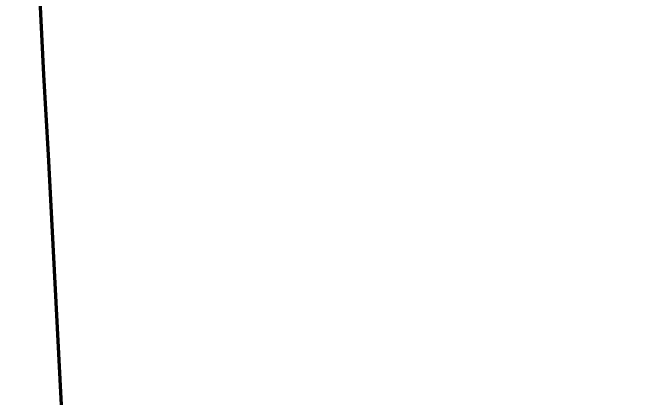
# Model space of a CAD drawing. Header units: metres. Extents: x 599858 to 604937, y 1147506 to 1148114.
# Drawn here: x 604198.41 to 604201.22, y 1147747.942 to 1147749.681 of the extents above; entities that cross this region are included whole.
import ezdxf

# ---------------------------------------------------------------- set-up
doc = ezdxf.new("R2010")
doc.units = ezdxf.units.M
doc.header["$MEASUREMENT"] = 0
doc.linetypes.add('DGN Style 5', pattern=[36.969413, 15.844034, -21.125379])
doc.layers.add('TF_T_---_Kabl-_2', color=5, linetype='DGN Style 5', lineweight=70)

msp = doc.modelspace()

# ---------------------------------------------------------------- linework, layer by layer
at = {"layer": 'TF_T_---_Kabl-_2', "flags": 128}
msp.add_lwpolyline([(604198.41, 1147752.17), (604198.55, 1147749.4), (604198.57, 1147749.04), (604198.83, 1147744.07), (604198.89, 1147742.87), (604199.03, 1147740.13), (604199.13, 1147738.27), (604199.36, 1147733.85), (604199.36, 1147733.82), (604199.36, 1147733.81), (604199.45, 1147732.15), (604199.58, 1147729.6), (604199.64, 1147728.43), (604199.67, 1147727.91), (604199.72, 1147726.87), (604199.81, 1147725.21), (604199.94, 1147722.7), (604200.02, 1147721.08), (604200.16, 1147718.28), (604200.38, 1147714.18), (604200.41, 1147713.6), (604200.43, 1147713.19), (604200.48, 1147712.11), (604200.58, 1147710.16), (604200.59, 1147710.02), (604200.63, 1147709.23), (604200.65, 1147708.88), (604200.68, 1147708.22), (604200.69, 1147708.02), (604200.7, 1147707.84), (604200.75, 1147706.96), (604200.77, 1147706.65), (604200.79, 1147706.27), (604200.81, 1147705.76), (604200.82, 1147705.66), (604200.82, 1147705.59), (604200.82, 1147705.55), (604200.83, 1147705.48), (604200.85, 1147705.02), (604200.86, 1147704.8), (604200.9, 1147704.14), (604200.91, 1147703.78), (604200.93, 1147703.46), (604200.98, 1147702.45), (604201.01, 1147701.93), (604201.02, 1147701.71), (604201.08, 1147700.66), (604201.08, 1147700.52), (604201.09, 1147700.47), (604201.11, 1147699.95), (604201.12, 1147699.87), (604201.19, 1147698.48), (604201.19, 1147698.38), (604201.22, 1147697.93), (604201.215255, 1147697.871429)], dxfattribs=at)

doc.saveas('drawing.dxf')
